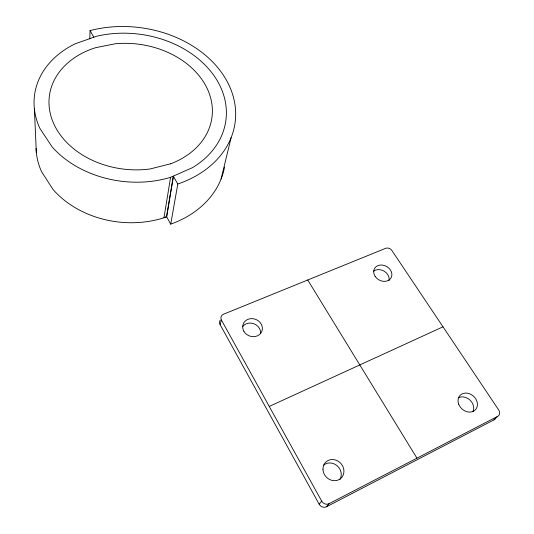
<?xml version="1.0" encoding="UTF-8"?>
<svg xmlns="http://www.w3.org/2000/svg" width="534" height="534" viewBox="0 0 534 534"><rect width="100%" height="100%" fill="white"/><g stroke="black" fill="none" stroke-linecap="round" stroke-linejoin="round"><path stroke-width="0.8" d="M89.799 38.909L90.046 30.598A106.199 81.542 7.4 0 1 226.149 79.686A106.199 81.542 7.4 0 1 177.802 184.016L170.733 224.153L166.535 216.584L173.29 176.12L177.802 184.016M170.573 177.321A96.507 74.079 7.5 0 1 52.165 146.963L39.91 128.447A96.507 74.079 7.5 0 1 75.06 43.861L96.427 36.292A96.507 74.079 7.5 0 1 213.106 74.413A96.507 74.079 7.5 0 1 192.52 167.643L170.573 177.321L163.978 217.765A90.62 71.836 6.8 0 1 53.053 189.477L41.565 171.708A90.62 71.836 6.8 0 1 36.058 148.432M173.45 176.4L166.681 216.851L163.978 217.765L166.535 216.584M221.076 179.057L231.095 137.752M220.068 324.545L221.45 320.1A4.993 4.432 18 0 1 223.559 314.206L385.661 248.323A4.672 3.758 28.3 0 1 391.856 250.459L498.703 409.958A5.3 4.272 43.5 0 1 497.748 416.313L493.857 419.924L326.461 506.779A5.62 5.1 52.8 0 1 319.178 504.209L220.068 324.545A4.953 4.405 18 0 1 220.288 320.113M319.178 504.209L321.682 501.112L221.45 320.1M326.461 506.779L329.037 503.709L497.748 416.313M269.249 406.427L443.006 326.821M307.731 279.996L416.954 458.165M90.046 30.598L93.83 37.213M34.363 108.622L36.339 152.597M373.466 271.312A9.425 7.71 29.4 0 1 384.26 271.245A9.425 7.71 29.4 0 1 388.986 280.771M323.43 465.388A10.98 9.899 48 0 1 337.047 465.661A10.98 9.899 48 0 1 340.024 479.378M458.539 397.683A10.42 8.551 42.6 0 1 470.194 400.273A10.42 8.551 42.6 0 1 472.91 411.734M242.65 326.574A9.919 8.811 22.1 0 1 253.783 323.711A9.919 8.811 22.1 0 1 260.639 333.082M495.392 418.349A5.253 4.245 43.8 0 1 493.857 419.924M329.037 503.709A5.674 5.14 52.2 0 1 321.682 501.112M224.52 167.115A99.718 79.065 6.7 0 1 170.733 224.153M170.76 163.758L150.167 168.951A81.996 62.912 7.5 0 1 53.72 123.674A81.996 62.912 7.5 0 1 95.586 47.706L115.084 43.795A81.996 62.912 7.5 0 1 207.366 88.911A81.996 62.912 7.5 0 1 170.76 163.758M375.175 276.432A9.505 7.743 29.3 0 0 390.935 278.094A9.505 7.743 29.3 0 0 382.277 265.051A9.505 7.743 29.3 0 0 375.175 276.432M243.838 331.214A10.012 8.864 22 0 0 260.899 333.062A10.012 8.864 22 0 0 252.876 318.685A10.012 8.864 22 0 0 243.838 331.214M458.699 404.191A10.513 8.597 42.4 0 0 475.293 409.885A10.513 8.597 42.4 0 0 469.219 393.638A10.513 8.597 42.4 0 0 458.699 404.191M322.963 469.273A11.081 9.972 47.5 0 0 338.936 479.672A11.081 9.972 47.5 0 0 338.463 461.389A11.081 9.972 47.5 0 0 322.963 469.273"/></g></svg>
